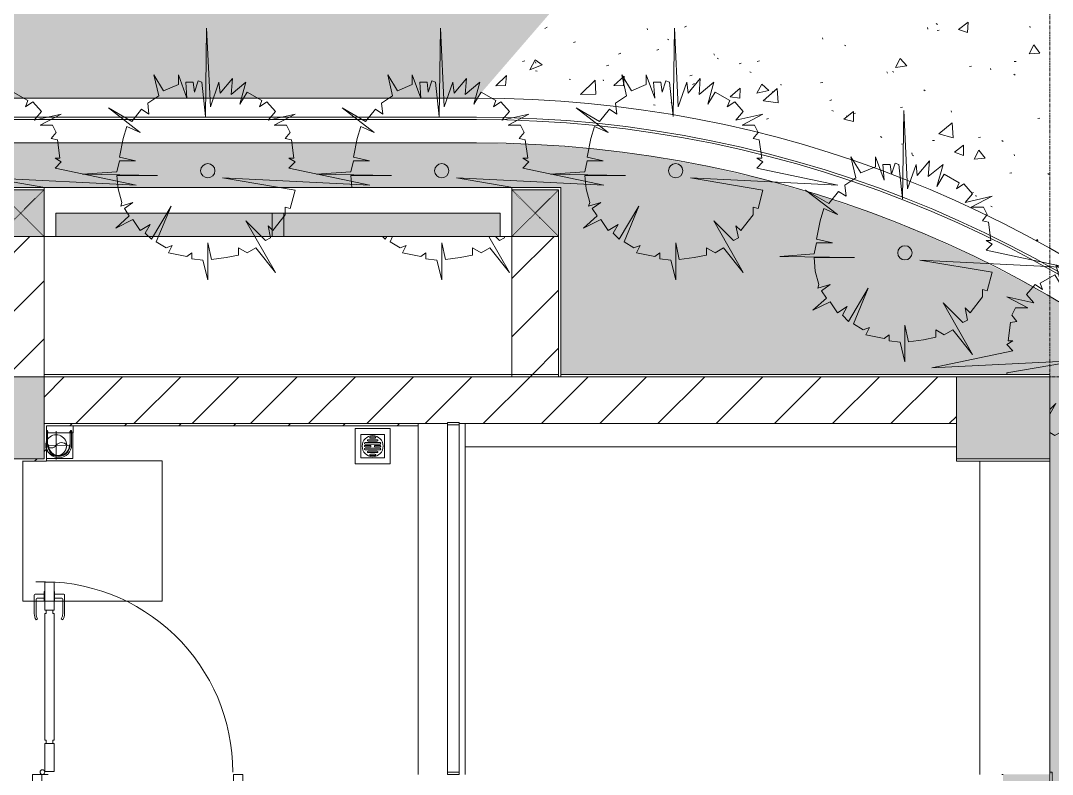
# Model space of a CAD drawing. Header units: millimetres. Extents: x 5357 to 259384, y -16348 to 109893.
# Drawn here: x 122853 to 127263, y 76537 to 79760 of the extents above; entities that cross this region are included whole.
import ezdxf

# ---------------------------------------------------------------- set-up
doc = ezdxf.new("R2010")
doc.units = ezdxf.units.MM
for name, pattern in [('Dash', [6, 3, -3]), ('Grid Line', [22.225, 12.7, -3.175, 3.175, -3.175]), ('IMPORT-CENTER _3_', [10.16, 6.35, -1.27, 1.27, -1.27])]:
    doc.linetypes.add(name, pattern=pattern)
for name, color, linetype, lineweight in [('0-1', 7, 'Continuous', 5), ('A-DETL-GENF-1', 53, 'Continuous', 9), ('A-DOOR-1', 254, 'Continuous', 9), ('A-DOOR-2', 53, 'Continuous', 9), ('A-FLOR', 192, 'Continuous', 9), ('A-FLOR-1', 53, 'Continuous', 9), ('A-FLOR-HRAL-1', 254, 'Continuous', 9), ('A-FLOR-HRAL-2', 53, 'Continuous', 9), ('A-FLOR-PATT', 8, 'Continuous', 9), ('A-GLAZ-CWMG', 51, 'Continuous', 9), ('A-WALL', 113, 'Continuous', 9), ('A-WALL-2', 53, 'Continuous', 9), ('A-WALL-3', 113, 'Continuous', 18), ('A-WALL-PATT', 111, 'Continuous', 9), ('A-WALL-PATT-2', 53, 'Continuous', 9), ('G-IMPT', 8, 'Continuous', 9), ('G-IMPT-1', 254, 'Continuous', 9), ('G-IMPT-2', 8, 'IMPORT-CENTER _3_', 9), ('I-FURN-1', 254, 'Continuous', 9), ('I-WALL', 2, 'Continuous', 9), ('I-WALL-1', 9, 'Continuous', 18), ('I-WALL-3', 2, 'Continuous', 18), ('L-PLNT-1', 7, 'Continuous', 9), ('M-EQPM', 50, 'Continuous', 9), ('S-BEAM-1', 53, 'Continuous', 9), ('S-COLS', 52, 'Continuous', 9), ('S-COLS-1', 253, 'Continuous', 5), ('S-COLS-2', 9, 'Continuous', 18), ('S-COLS-3', 53, 'Continuous', 9), ('S-COLS-5', 52, 'Continuous', 18), ('S-COLS-HDLN', 52, 'Dash', 9), ('S-GRID-1', 1, 'Grid Line', 9)]:
    doc.layers.add(name, color=color, linetype=linetype, lineweight=lineweight)
pattern_1 = [(45, (0, 0), (-116.67262, 116.67262), [])]
pattern_2 = [(45, (0, 0), (-124.4508, 124.4508), [])]

# ---------------------------------------------------------------- blocks, each defined once
blk = doc.blocks.new('NCV_TKTC_KET CAU_rvt-1-TKCS_MB CẢNH QUAN CÂY XANH')
at = {"layer": 'S-COLS-1'}
for points in [[(122952.6, 77886.9), (122952.6, 78236.9), (122252.6, 78236.9), (122252.6, 77886.9), (122769.2, 77886.9)], [(126852.6, 77886.9), (127252.6, 77886.9), (127252.6, 78236.9), (126852.6, 78236.9)]]:
    blk.add_hatch(color=256, dxfattribs=at).paths.add_polyline_path(points)
at = {"layer": 'A-FLOR-1'}
for p, q in [((127252.6, 76536.9), (127252.6, 77876.9)), ((127052.6, 76536.9), (127047.6, 76536.9))]:
    blk.add_line(p, q, dxfattribs=at)
at = {"layer": 'S-BEAM-1'}
for p, q in [((124752.6, 77936.9), (126852.6, 77936.9)), ((126952.6, 77876.9), (126952.6, 76536.9)), ((127252.6, 76536.9), (127252.6, 77876.9))]:
    blk.add_line(p, q, dxfattribs=at)
at = {"layer": 'S-COLS-2'}
for p, q in [((122952.6, 78236.9), (122252.6, 78236.9)), ((122952.6, 77886.9), (122952.6, 78236.9)), ((127252.6, 78236.9), (126852.6, 78236.9)), ((126852.6, 78236.9), (126852.6, 77886.9)), ((127252.6, 77886.9), (127252.6, 78236.9)), ((122252.6, 77886.9), (122952.6, 77886.9)), ((126852.6, 77886.9), (127252.6, 77886.9))]:
    blk.add_line(p, q, dxfattribs=at)
blk = doc.blocks.new('MAY GIAT - MAY GIAT_dwg-V92-TKCS_MB CẢNH QUAN CÂY XANH')
at = {"layer": 'G-IMPT-1', "flags": 128}
for points in [[(5, 596.6), (5, 2.3), (605, 2.3)], [(605, 102.3), (605, 596.6), (5, 596.6)]]:
    blk.add_lwpolyline(points, dxfattribs=at)
blk = doc.blocks.new('MAY GIAT - MAY GIAT-V116-TKCS_MB CẢNH QUAN CÂY XANH')
at = {"layer": 'I-FURN-1'}
for p, q in [((5, -2.3), (605, -2.3)), ((5, -596.6), (5, -2.3)), ((605, -102.3), (605, -596.6)), ((605, -596.6), (5, -596.6))]:
    blk.add_line(p, q, dxfattribs=at)
at = {"extrusion": (0, 0, -1), "zscale": -1, "rotation": 180}
blk.add_blockref('MAY GIAT - MAY GIAT_dwg-V92-TKCS_MB CẢNH QUAN CÂY XANH', (0, 0), dxfattribs=at)
blk = doc.blocks.new('Railing - 50 x 10mm-457210-TKCS_MB CẢNH QUAN CÂY XANH')
at = {"layer": 'A-FLOR-HRAL-2'}
for p, q in [((25, 5), (-25, 5)), ((-25, 5), (-25, -5)), ((25, -5), (25, 5)), ((-25, -5), (25, -5))]:
    blk.add_line(p, q, dxfattribs=at)
blk = doc.blocks.new('Railing - Railing-875204-TKCS_MB CẢNH QUAN CÂY XANH')
at = {"layer": 'A-FLOR-HRAL-2'}
for p, q in [((101769.1, 68771.2), (101769.1, 67285.8)), ((101819.1, 67285.8), (101819.1, 68771.2))]:
    blk.add_line(p, q, dxfattribs=at)
at = {"extrusion": (0, 0, -1), "zscale": -1}
for p in [(-101794.1, 68776.2), (-101794.1, 67280.8)]:
    blk.add_blockref('Railing - 50 x 10mm-457210-TKCS_MB CẢNH QUAN CÂY XANH', p, dxfattribs=at)
blk = doc.blocks.new('DOOR_CW_01 CANH MO-PANEL KINH - DIG_01-900x2200-CỬA NHÔM KÍNH-400868-TKCS_MB CẢNH QUAN CÂY XANH')
at = {"layer": 'A-DETL-GENF-1'}
for p, q in [((-397, 872), (-357, 872)), ((-397, 752), (-397, 872)), ((-357, 872), (-357, 752)), ((-442, 737), (-442, 816.5)), ((-399, 820.5), (-438, 820.5)), ((-434, 799.5), (-434, 737)), ((-399, 803.5), (-430, 803.5)), ((-399, 831.8), (-397, 831.8)), ((-399, 792.2), (-399, 831.8)), ((-397, 792.2), (-397, 831.8)), ((-357, 792.2), (-357, 831.8)), ((-355, 831.8), (-357, 831.8)), ((-355, 792.2), (-355, 831.8)), ((-355, 820.5), (-316, 820.5)), ((-355, 803.5), (-324, 803.5)), ((-320, 799.5), (-320, 737)), ((-312, 737), (-312, 816.5)), ((-397, 792.2), (-399, 792.2)), ((-357, 752), (-397, 752)), ((-363, 752), (-391, 752)), ((-391, 752), (-391, 738)), ((-363, 738), (-363, 752)), ((-357, 792.2), (-355, 792.2)), ((-433.9, 711.2), (-427.3, 715.8)), ((-397, 738), (-391, 738)), ((-397, 738), (-397, 196)), ((-357, 738), (-363, 738)), ((-357, 196), (-357, 738)), ((-320.1, 711.2), (-326.7, 715.8)), ((-397, 196), (-391, 196)), ((-357, 182), (-397, 182)), ((-397, 182), (-397, 62)), ((-391, 196), (-391, 182)), ((-391, 182), (-363, 182)), ((-357, 196), (-363, 196)), ((-363, 182), (-363, 196)), ((-357, 62), (-357, 182)), ((-397, 62), (-357, 62))]:
    blk.add_line(p, q, dxfattribs=at)
blk.add_circle((-407, 60), 10, dxfattribs=at)
for centre, radius, start, end in [((-407, 60), 814, 360, 92), ((-438, 816.5), 4, 90, 180), ((-430, 799.5), 4, 90, 180), ((-324, 799.5), 4, 360, 90), ((-316, 816.5), 4, 0, 90), ((-397, 737), 45, 180, 215), ((-397, 737), 37, 180, 215), ((-357, 737), 37, 325, 0), ((-357, 737), 45, 325, 0)]:
    blk.add_arc(centre, radius, start, end, dxfattribs=at)
at = {"layer": 'A-DOOR-2'}
for p, q in [((-410, 50), (-450, 50)), ((-450, 50), (-450, -50)), ((-410, 0), (-410, 50)), ((-407, 50), (-382, 50)), ((450, 50), (410, 50)), ((410, 50), (410, 0)), ((450, -50), (450, 50)), ((-400, 0), (-410, 0)), ((-400, -50), (-400, 0)), ((410, 0), (400, 0)), ((400, 0), (400, -50)), ((-450, -50), (-400, -50)), ((400, -50), (450, -50))]:
    blk.add_line(p, q, dxfattribs=at)
blk = doc.blocks.new('NCV_TKTC_TANG 1_rvt-1-TKCS_MB CẢNH QUAN CÂY XANH')
at = {"layer": 'A-WALL-PATT-2'}
h = blk.add_hatch(dxfattribs=at)
h.set_pattern_fill('FP_10', color=256, style=0, pattern_type=2)
h.set_pattern_definition(pattern_1)
h.paths.add_polyline_path([(123979.6, 78026.9), (124552.6, 78026.9), (124552.6, 78036.9), (122952.6, 78036.9), (122952.6, 78026.9), (123374.4, 78026.9)])
h = blk.add_hatch(dxfattribs=at)
h.set_pattern_fill('FP_10', color=256, style=0, pattern_type=2)
h.set_pattern_definition(pattern_1)
h.paths.add_polyline_path([(122952.6, 77886.9), (122962.6, 77886.9), (122962.6, 78026.9), (122952.6, 78026.9)])
h = blk.add_hatch(dxfattribs=at)
h.set_pattern_fill('FP_10', color=256, style=0, pattern_type=2)
h.set_pattern_definition(pattern_1)
h.paths.add_polyline_path([(122962.6, 77876.9), (122962.6, 77886.9), (122862.6, 77886.9), (122862.6, 77876.9)])
at = {"layer": 'A-WALL-2'}
for p, q in [((124552.6, 76536.9), (124552.6, 78026.9)), ((124752.6, 78036.9), (124752.6, 76536.9))]:
    blk.add_line(p, q, dxfattribs=at)
at = {"layer": 'I-WALL-1'}
for p, q in [((124552.6, 78036.9), (122952.6, 78036.9)), ((122952.6, 78036.9), (122952.6, 78026.9)), ((122952.6, 78026.9), (122952.6, 77886.9)), ((122962.6, 78026.9), (124552.6, 78026.9)), ((122962.6, 77886.9), (122962.6, 78026.9)), ((124552.6, 78026.9), (124552.6, 78036.9)), ((122952.6, 77886.9), (122862.6, 77886.9)), ((122862.6, 77876.9), (122962.6, 77876.9)), ((122962.6, 77876.9), (122962.6, 77886.9))]:
    blk.add_line(p, q, dxfattribs=at)
at = {"layer": 'A-DOOR-1'}
blk.add_blockref('DOOR_CW_01 CANH MO-PANEL KINH - DIG_01-900x2200-CỬA NHÔM KÍNH-400868-TKCS_MB CẢNH QUAN CÂY XANH', (123352.6, 76486.9), dxfattribs=at)
at = {"layer": 'A-FLOR-HRAL-1'}
blk.add_blockref('Railing - Railing-875204-TKCS_MB CẢNH QUAN CÂY XANH', (22908.5, 9260.7), dxfattribs=at)
at = {"layer": 'I-FURN-1', "rotation": 90.00000000000098}
blk.add_blockref('MAY GIAT - MAY GIAT-V116-TKCS_MB CẢNH QUAN CÂY XANH', (122860.3, 77272), dxfattribs=at)
blk = doc.blocks.new('FP_177-TKCS_MB CẢNH QUAN CÂY XANH')
at = {"layer": 'A-FLOR-PATT'}
for p, q in [((126772.6, 79743.7), (126766.8, 79747.3)), ((126862.2, 79722.4), (126902.7, 79753.9)), ((126900.7, 79709.5), (126902.8, 79753.9)), ((125103.6, 79731.5), (125093.8, 79726.7)), ((125532.5, 79721.3), (125530.8, 79726.7)), ((125699.6, 79736.2), (125690.1, 79732.5)), ((126730.6, 79724), (126729, 79729.9)), ((126779.3, 79719.2), (126770.5, 79718.3)), ((126900.7, 79709.5), (126862.2, 79722.4)), ((127168.1, 79730.9), (127166.6, 79737)), ((125225.1, 79670), (125215.6, 79666.6)), ((125624.1, 79677.9), (125618, 79680.1)), ((126281.9, 79680.6), (126280.2, 79686.3)), ((126379.7, 79652), (126373.8, 79655.1)), ((127163.5, 79618.6), (127183.3, 79656.7)), ((127210.1, 79621.5), (127183.4, 79656.7)), ((125417.8, 79620.4), (125408.2, 79616.3)), ((125580.8, 79636.2), (125571.5, 79633.5)), ((125818.1, 79612.2), (125816.4, 79617.6)), ((127210.1, 79621.5), (127163.5, 79618.6)), ((125007.7, 79588.7), (124998.1, 79584.9)), ((125028.6, 79549.8), (125052.2, 79592.7)), ((125081.3, 79570.7), (125028.7, 79549.8)), ((125081.3, 79570.7), (125052.3, 79592.7)), ((125054.8, 79578.3), (125053.2, 79583.4)), ((125366.5, 79570), (125357, 79566.9)), ((125836.1, 79596.5), (125830, 79599)), ((125933.4, 79577.9), (125924.2, 79575.8)), ((126010.8, 79588.2), (126001.5, 79585.1)), ((126592.6, 79559.5), (126613, 79597.9)), ((126641.1, 79566.2), (126592.7, 79559.5)), ((126641.1, 79566.2), (126613, 79597.9)), ((126918, 79565), (126909.2, 79563.2)), ((127108.3, 79585.9), (127099.8, 79585.4)), ((124883.5, 79481), (124929.3, 79524.8)), ((124925.7, 79483.1), (124929.4, 79524.9)), ((125060.4, 79544.4), (125054.2, 79545.9)), ((125388, 79482.8), (125432.3, 79522.3)), ((125429.9, 79480.7), (125432.3, 79522.3)), ((125722.7, 79526.1), (125713.4, 79523.7)), ((125976.1, 79537.9), (125970, 79540.6)), ((126557.7, 79535.3), (126556, 79541.1)), ((126584.9, 79539.5), (126579, 79542.8)), ((126999.7, 79549.7), (126998.1, 79555.7)), ((127103.6, 79526.6), (127098, 79530.5)), ((124925.7, 79483.1), (124883.5, 79481)), ((125203.2, 79507.9), (125197, 79509.6)), ((125245.4, 79443.4), (125308.8, 79505)), ((125311.5, 79445.7), (125308.8, 79505.1)), ((125343.9, 79502.3), (125342.2, 79507.4)), ((125429.9, 79480.6), (125388.1, 79482.8)), ((125733.9, 79490.8), (125724.5, 79487.3)), ((126000, 79449.3), (126021, 79488.4)), ((126050.3, 79460.6), (126021, 79488.5)), ((126104.3, 79483.4), (126102.5, 79488.9)), ((126281.3, 79495.6), (126272.2, 79494)), ((125311.5, 79445.7), (125245.5, 79443.4)), ((125885.6, 79434.8), (125928.2, 79470.5)), ((125926.7, 79428.6), (125885.7, 79434.8)), ((125926.7, 79428.6), (125928.3, 79470.5)), ((126050.3, 79460.6), (126000.1, 79449.3)), ((126027.4, 79416.5), (126087.2, 79470.2)), ((126074.8, 79457.5), (126065.6, 79455.7)), ((126091.4, 79409), (126087.3, 79470.2)), ((126719.4, 79460.3), (126713.5, 79463.8)), ((125564.4, 79398.1), (125558.2, 79400.3)), ((125635.3, 79405), (125633.5, 79410.2)), ((126091.4, 79409), (126027.5, 79416.5)), ((126320.8, 79421.1), (126311.6, 79418.5)), ((126622.8, 79389.8), (126614, 79388.8)), ((126326.7, 79372.4), (126320.7, 79375.5)), ((126372.2, 79339), (126413.3, 79371.4)), ((126385.1, 79347), (126383.3, 79352.6)), ((126421, 79364.6), (126412.1, 79363.4)), ((126412.2, 79329), (126413.3, 79371.4)), ((126831.5, 79368.8), (126829.8, 79374.7)), ((126049.5, 79341.2), (126040.3, 79338.3)), ((126412.2, 79328.9), (126372.2, 79339)), ((126778, 79276), (126834.6, 79323.5)), ((126838.8, 79259.5), (126834.6, 79323.5)), ((127209.4, 79343.3), (127200.8, 79342)), ((126534.4, 79260.7), (126528.5, 79264.1)), ((126838.8, 79259.5), (126778.1, 79276)), ((126956.4, 79261.1), (126947.8, 79260.6)), ((126626.9, 79233.5), (126618, 79231.5)), ((126759.8, 79248), (126751.1, 79247.3)), ((126844, 79197.6), (126883.6, 79227.3)), ((126882.6, 79183.8), (126883.7, 79227.3)), ((127053.4, 79243.5), (127047.7, 79247.4)), ((126663.5, 79188.2), (126661.7, 79194)), ((126670.2, 79181.6), (126664.3, 79185.2)), ((126882.6, 79183.8), (126844, 79197.6)), ((126929.1, 79168.2), (126948.4, 79205.4)), ((126976.1, 79171.3), (126929.2, 79168.2)), ((126976.1, 79171.3), (126948.4, 79205.4)), ((127101, 79181.7), (127099.3, 79187.8)), ((127089.5, 79108.5), (127081.1, 79108.3)), ((127248.9, 79101.4), (127243.4, 79105.6)), ((126926.5, 79024.4), (126917.8, 79022.9)), ((126937.1, 79007.6), (126935.4, 79013.6)), ((127005.9, 78963.2), (127000.2, 78967.2)), ((127201.4, 78819), (127195.8, 78823.3)), ((127200.2, 78818.9), (127198.5, 78825.1))]:
    blk.add_line(p, q, dxfattribs=at)
blk = doc.blocks.new('TKTC_XREF_251221_MB TANG 1 - TKTC_XREF_260130_MB TANG 1_dwg_CUM U_DN100-V270-TKCS_MB CẢNH QUAN CÂY XANH')
at = {"layer": 'G-IMPT'}
blk.add_hatch(color=256, dxfattribs=at).paths.add_polyline_path([(61, 0), (58.9, -15.8), (52.8, -30.5), (43.1, -43.1), (30.5, -52.8), (15.8, -58.9), (0, -61), (0, -57), (14.8, -55.1), (28.5, -49.4), (40.3, -40.3), (49.4, -28.5), (55.1, -14.8), (57, 0), (55.1, 14.8), (49.4, 28.5), (40.3, 40.3), (28.5, 49.4), (14.8, 55.1), (0, 57), (0, 61), (15.8, 58.9), (30.5, 52.8), (43.1, 43.1), (52.8, 30.5), (58.9, 15.8)])
for p, q in [((-79.1, 66.6), (-79.1, 63.4)), ((-76.6, 66.6), (-76.6, 63.4)), ((-74.6, 66.6), (-74.6, 63.4)), ((-72.7, 67.8), (-72.7, 60.7)), ((-66.9, 62.1), (-71.7, 62.1)), ((-79.1, -63.4), (-79.1, -66.6)), ((-76.6, -63.4), (-76.6, -66.6)), ((-74.6, -63.4), (-74.6, -66.6)), ((-72.7, -60.7), (-72.7, -69.3)), ((-66.9, -62.1), (-71.7, -62.1)), ((-66.9, -67.9), (-71.7, -67.9)), ((-65, -69), (0, -69))]:
    blk.add_line(p, q, dxfattribs=at)
at = {"layer": 'G-IMPT', "flags": 128}
for points in [[(-72.7, 67.6), (-78.1, 67.6), (-78.1, 62.4), (-72.7, 62.4)], [(-71.7, 59.2), (-66.9, 59.2), (-66.9, 67.8)], [(-65, 67.8), (-65, 57.3), (-66.9, 57.3), (-66.9, 59.2)], [(-65, 61), (0, 61), (0, 57)], [(-72.7, -62.4), (-78.1, -62.4), (-78.1, -67.6), (-72.7, -67.6)], [(-71.7, -70.8), (-66.9, -70.8), (-66.9, -59.2), (-71.7, -59.2)], [(-66.9, -59.2), (-66.9, -57.3), (-65, -57.3), (-65, -72.7), (-66.9, -72.7), (-66.9, -70.8)], [(-65, -61), (0, -61), (0, -57)]]:
    blk.add_lwpolyline(points, dxfattribs=at)
at = {"layer": 'G-IMPT'}
for centre, radius, start, end in [((-78.1, 66.6), 0.96, 90, 180), ((-78.1, 63.4), 0.96, 180, 270), ((-67.9, 65), 4.8, 144.5345, 216.8699), ((-71.1, 60.7), 1.56, 112.6199, 247.3801), ((0, 0), 69, 270, 87.2619), ((0, 0), 61, 270, 90), ((0, 0), 57, 270, 90), ((-78.1, -63.4), 0.96, 90, 180), ((-78.1, -66.6), 0.96, 180, 270), ((-71.1, -60.7), 1.56, 112.6199, 247.3801), ((-67.9, -65), 4.8, 143.1301, 216.8699), ((-71.1, -69.3), 1.56, 112.6199, 247.3801)]:
    blk.add_arc(centre, radius, start, end, dxfattribs=at)
blk = doc.blocks.new('TKTC_XREF_251221_MB TANG 1 - TKTC_XREF_260130_MB TANG 1_dwg_$cc-V271-TKCS_MB CẢNH QUAN CÂY XANH')
at = {"layer": 'G-IMPT'}
for centre, radius, start, end in [((0, 0), 0.5, 76.0427, 360), ((0, 0), 0.5, 98.0371, 270), ((0.188, 0.25), 0.313, 134.0438, 233.1301), ((-0.188, -0.25), 0.313, 306.8699, 53.1301), ((0, 0), 0.5, 360, 70.4173)]:
    blk.add_arc(centre, radius, start, end, dxfattribs=at)
at = {"layer": 'G-IMPT-2'}
for p, q in [((-0.673, 0), (0.673, 0)), ((0, -0.673), (0, 0.466))]:
    blk.add_line(p, q, dxfattribs=at)
blk = doc.blocks.new('TKTC_XREF_251221_MB TANG 1 - TKTC_XREF_260130_MB TANG 1_dwg_THU NUOC - THU NUOC-444531-TKCS_MB TẦNG 1-4202124-TKCS_MB CẢNH QUAN CÂY XANH')
at = {"layer": 'M-EQPM'}
for p, q in [((-23.3, 10.8), (40.9, 10.8)), ((40.9, 4.8), (-23.3, 4.8)), ((-11, 23.3), (28.5, 23.3)), ((28.5, 17.3), (-11, 17.3)), ((-1.1, 35.6), (18.5, 35.6)), ((18.5, 29.6), (-1.1, 29.6)), ((-23.3, -13.6), (40.9, -13.6)), ((40.9, -19.6), (-23.3, -19.6)), ((-11, -26.1), (28.5, -26.1)), ((28.5, -32.1), (-11, -32.1)), ((-1.1, -38.5), (18.5, -38.5)), ((18.5, -44.5), (-1.1, -44.5))]:
    blk.add_line(p, q, dxfattribs=at)
at = {"layer": 'M-EQPM', "flags": 128}
for points in [[(83.7, -79.4), (83.7, 70.6), (-66.3, 70.6), (-66.3, -79.4)], [(58.7, -54.4), (58.7, 45.6), (-41.3, 45.6), (-41.3, -54.4)]]:
    blk.add_lwpolyline(points, close=True, dxfattribs=at)
for points in [[(-23.3, -1.2), (0.7, -1.2), (0.7, -7.2), (-23.3, -7.2)], [(40.9, -7.2), (16.7, -7.2), (16.7, -1.2), (40.9, -1.2)]]:
    blk.add_lwpolyline(points, dxfattribs=at)
at = {"layer": 'M-EQPM'}
for centre, radius, start, end in [((8.7, -4.4), 45, 360, 180), ((8.7, -4.4), 45, 360, 180), ((-23.3, 7.8), 3, 90, 270), ((-11, 20.3), 3, 90, 270), ((-1.1, 32.6), 3, 90, 270), ((18.5, 32.6), 3, 270, 90), ((28.5, 20.3), 3, 270, 90), ((40.9, 7.8), 3, 270, 90), ((8.7, -4.4), 45, 180, 360), ((8.7, -4.4), 45, 180, 360), ((-23.3, -4.2), 3, 90, 270), ((-23.3, -16.6), 3, 90, 270), ((-11, -29.1), 3, 90, 270), ((-1.1, -41.5), 3, 90, 270), ((18.5, -41.5), 3, 270, 90), ((28.5, -29.1), 3, 270, 90), ((40.9, -4.2), 3, 270, 90), ((40.9, -16.6), 3, 270, 90)]:
    blk.add_arc(centre, radius, start, end, dxfattribs=at)
blk = doc.blocks.new('TKTC_XREF_251221_MB TANG 1 - TKTC_XREF_260130_MB TANG 1_dwg-4202109-TKCS_MB CẢNH QUAN CÂY XANH')
at = {"layer": 'G-IMPT'}
blk.add_line((-75899.1, -324809.7), (-75899.1, -323469.7), dxfattribs=at)
at = {"layer": 'G-IMPT', "flags": 128}
for points in [[(-80189.1, -323349.7), (-80075.1, -323349.7), (-80075.1, -323319.7)], [(-80189.1, -323459.6), (-80075.4, -323459.6), (-80075.4, -323349.7), (-80189.1, -323349.7)]]:
    blk.add_lwpolyline(points, dxfattribs=at)
at = {"xscale": 90.00000000005122, "yscale": 90.00000000005122, "zscale": 90.00000000005122, "rotation": 90.37402677993775}
blk.add_blockref('TKTC_XREF_251221_MB TANG 1 - TKTC_XREF_260130_MB TANG 1_dwg_$cc-V271-TKCS_MB CẢNH QUAN CÂY XANH', (-80147.1, -323402.6), dxfattribs=at)
at = {"extrusion": (0, 0, -1), "xscale": 0.7894736842105242, "yscale": 0.7894736842105242, "zscale": -0.7894736842105242, "rotation": 269.9999999984439}
blk.add_blockref('TKTC_XREF_251221_MB TANG 1 - TKTC_XREF_260130_MB TANG 1_dwg_CUM U_DN100-V270-TKCS_MB CẢNH QUAN CÂY XANH', (80135.6, -323401), dxfattribs=at)
at = {"extrusion": (0, 0, -1), "zscale": -1}
blk.add_blockref('TKTC_XREF_251221_MB TANG 1 - TKTC_XREF_260130_MB TANG 1_dwg_THU NUOC - THU NUOC-444531-TKCS_MB TẦNG 1-4202124-TKCS_MB CẢNH QUAN CÂY XANH', (78785.5, -323401.9), dxfattribs=at)
blk = doc.blocks.new('TKTC_XREF_251221_MB TANG 1 - TKTC_XREF_251221_MB TANG 1-2038492-TKCS_MB CẢNH QUAN CÂY XANH')
blk.add_blockref('TKTC_XREF_251221_MB TANG 1 - TKTC_XREF_260130_MB TANG 1_dwg-4202109-TKCS_MB CẢNH QUAN CÂY XANH', (169499.1, 384109.7))
blk = doc.blocks.new('CAY MAI VAN PHUC - CAY DUC SOC_dwg-2256080-TKCS_MB CẢNH QUAN CÂY XANH')
at = {"layer": 'G-IMPT', "flags": 128}
blk.add_lwpolyline([(32.8, 479.5), (12.9, 293.4), (6.2, 771.8), (-13.8, 346.6), (-60.3, 479.5), (-67, 419.7), (-133.5, 499.4), (-126.8, 413), (-206.6, 479.5), (-173.4, 359.9), (-213.3, 426.3), (-293.1, 379.8), (-279.8, 346.6), (-319.7, 373.2), (-366.2, 320), (-326.3, 273.5), (-472.6, 306.7), (-359.6, 246.9), (-426.1, 246.9), (-446, 207.1), (-419.4, 173.8), (-452.7, 167.2), (-466, 67.5), (-439.4, 67.5), (-472.6, 47.6), (-439.4, 14.4), (-878.3, -78.6), (-80.3, -38.8), (-472.6, -105.2), (-446, -204.9), (-419.4, -198.2), (-419.4, -238.1), (-352.9, -324.5), (-326.3, -297.9), (-339.6, -364.4), (-313, -377.6), (-206.6, -271.3), (-366.2, -550.4), (-259.8, -417.5), (-213.3, -444.1), (-166.7, -417.5), (-166.7, -457.4), (-100.2, -470.7), (-19.9, -481.4), (-0.5, -390.9), (-0.5, -590.3), (26.2, -484), (86, -477.3), (86, -444.1), (112.6, -464), (212.4, -444.1), (192.4, -404.2), (225.7, -417.5), (278.9, -384.3), (199.1, -191.6), (305.5, -371), (338.7, -337.8), (312.1, -291.3), (365.3, -324.5), (405.2, -264.7), (498.3, -311.2), (425.2, -244.8), (451.8, -204.9), (405.2, -171.7), (471.7, -191.6), (465.1, -171.7), (485, -98.6), (491.7, -25.5), (272.2, -25.5), (677.9, -18.8), (491.7, -5.6), (478.4, 54.2), (391.9, 54.2), (478.4, 74.2), (458.4, 173.8), (438.5, 240.3), (365.3, 207.1), (538.2, 340), (411.9, 266.9), (358.7, 333.3), (318.8, 306.7), (325.4, 366.5), (265.6, 406.4), (292.2, 519.4), (239, 433), (159.2, 466.2), (159.2, 519.4), (112.6, 393.1), (119.3, 479.5), (79.4, 479.5), (72.7, 426.3), (52.8, 486.1)], close=True, dxfattribs=at)
at = {"layer": 'G-IMPT'}
blk.add_circle((0, 0), 38.6, dxfattribs=at)
blk = doc.blocks.new('CAY MAI VAN PHUC - CAY BONG TRANG-2256527-TKCS_MB CẢNH QUAN CÂY XANH')
at = {"extrusion": (0, 0, -1), "xscale": 0.7894736842105263, "yscale": 0.7894736842105263, "zscale": -0.7894736842105263, "rotation": 180}
blk.add_blockref('CAY MAI VAN PHUC - CAY DUC SOC_dwg-2256080-TKCS_MB CẢNH QUAN CÂY XANH', (0, 0), dxfattribs=at)
blk = doc.blocks.new('CAY MAI VAN PHUC - CAY DUC SOC_dwg-V340-TKCS_MB CẢNH QUAN CÂY XANH')
at = {"layer": 'G-IMPT', "flags": 128}
for points in [[(32.8, 479.5), (12.9, 293.4), (6.2, 771.8), (-13.8, 346.6), (-60.3, 479.5), (-67, 419.7), (-133.5, 499.4), (-126.8, 413), (-206.6, 479.5), (-173.4, 359.9), (-213.3, 426.3), (-293.1, 379.8), (-279.8, 346.6), (-319.7, 373.2), (-366.2, 320), (-326.3, 273.5), (-472.6, 306.7), (-359.6, 246.9), (-426.1, 246.9), (-446, 207.1), (-419.4, 173.8), (-452.7, 167.2), (-466, 67.5), (-439.4, 67.5), (-472.6, 47.6), (-439.4, 14.4), (-878.3, -78.6), (-80.3, -38.8), (-384.5, -90.3)], [(485.8, -90.3), (491.7, -25.5), (272.2, -25.5), (677.9, -18.8), (491.7, -5.6), (478.4, 54.2), (391.9, 54.2), (478.4, 74.2), (458.4, 173.8), (438.5, 240.3), (365.3, 207.1), (538.2, 340), (411.9, 266.9), (358.7, 333.3), (318.8, 306.7), (325.4, 366.5), (265.6, 406.4), (292.2, 519.4), (239, 433), (159.2, 466.2), (159.2, 519.4), (112.6, 393.1), (119.3, 479.5), (79.4, 479.5), (72.7, 426.3), (52.8, 486.1), (32.8, 479.5)], [(-255.2, -356.3), (-366.2, -550.4), (-259.8, -417.5), (-213.3, -444.1), (-166.7, -417.5), (-166.7, -457.4), (-100.2, -470.7), (-19.9, -481.4), (-0.5, -390.9), (-0.5, -590.3), (26.2, -484), (86, -477.3), (86, -444.1), (112.6, -464), (212.4, -444.1), (192.4, -404.2), (225.7, -417.5), (278.9, -384.3), (267.3, -356.3)], [(-338, -356.3), (-339.6, -364.4), (-313, -377.6), (-291.7, -356.3)], [(296.8, -356.3), (305.5, -371), (320.2, -356.3)]]:
    blk.add_lwpolyline(points, dxfattribs=at)
at = {"layer": 'G-IMPT'}
blk.add_circle((0, 0), 38.6, dxfattribs=at)
blk = doc.blocks.new('CAY MAI VAN PHUC - CAY BONG TRANG-V341-TKCS_MB CẢNH QUAN CÂY XANH')
at = {"extrusion": (0, 0, -1), "xscale": 0.7894736842105263, "yscale": 0.7894736842105263, "zscale": -0.7894736842105263, "rotation": 180}
blk.add_blockref('CAY MAI VAN PHUC - CAY DUC SOC_dwg-V340-TKCS_MB CẢNH QUAN CÂY XANH', (0, 0), dxfattribs=at)
blk = doc.blocks.new('CAY MAI VAN PHUC - CAY DUC SOC_dwg-V342-TKCS_MB CẢNH QUAN CÂY XANH')
at = {"layer": 'G-IMPT', "flags": 128}
for points in [[(32.8, 479.5), (12.9, 293.4), (6.2, 771.8), (-13.8, 346.6), (-60.3, 479.5), (-67, 419.7), (-133.5, 499.4), (-126.8, 413), (-206.6, 479.5), (-173.4, 359.9), (-213.3, 426.3), (-293.1, 379.8), (-279.8, 346.6), (-319.7, 373.2), (-366.2, 320), (-326.3, 273.5), (-472.6, 306.7), (-359.6, 246.9), (-426.1, 246.9), (-446, 207.1), (-419.4, 173.8), (-452.7, 167.2), (-466, 67.5), (-439.4, 67.5), (-472.6, 47.6), (-439.4, 14.4), (-878.3, -78.6), (-80.3, -38.8), (-384.5, -90.3)], [(-126.6, -465.4), (-100.2, -470.7), (-19.9, -481.4), (-0.5, -390.9), (-0.5, -590.3), (26.2, -484), (86, -477.3), (86, -444.1), (112.6, -464), (212.4, -444.1), (192.4, -404.2), (225.7, -417.5), (278.9, -384.3), (199.1, -191.6), (305.5, -371), (338.7, -337.8), (312.1, -291.3), (365.3, -324.5), (405.2, -264.7), (498.3, -311.2), (425.2, -244.8), (451.8, -204.9), (405.2, -171.7), (471.7, -191.6), (465.1, -171.7), (485, -98.6), (491.7, -25.5), (272.2, -25.5), (677.9, -18.8), (491.7, -5.6), (478.4, 54.2), (391.9, 54.2), (478.4, 74.2), (458.4, 173.8), (438.5, 240.3), (365.3, 207.1), (538.2, 340), (411.9, 266.9), (358.7, 333.3), (318.8, 306.7), (325.4, 366.5), (265.6, 406.4), (292.2, 519.4), (239, 433), (159.2, 466.2), (159.2, 519.4), (112.6, 393.1), (119.3, 479.5), (79.4, 479.5), (72.7, 426.3), (52.8, 486.1), (32.8, 479.5)]]:
    blk.add_lwpolyline(points, dxfattribs=at)
at = {"layer": 'G-IMPT'}
blk.add_circle((0, 0), 38.6, dxfattribs=at)
blk = doc.blocks.new('CAY MAI VAN PHUC - CAY BONG TRANG-V343-TKCS_MB CẢNH QUAN CÂY XANH')
at = {"extrusion": (0, 0, -1), "xscale": 0.7894736842105263, "yscale": 0.7894736842105263, "zscale": -0.7894736842105263, "rotation": 180}
blk.add_blockref('CAY MAI VAN PHUC - CAY DUC SOC_dwg-V342-TKCS_MB CẢNH QUAN CÂY XANH', (0, 0), dxfattribs=at)
blk = doc.blocks.new('CAY MAI VAN PHUC - CAY DUC SOC_dwg-V344-TKCS_MB CẢNH QUAN CÂY XANH')
at = {"layer": 'G-IMPT', "flags": 128}
for points in [[(32.8, 479.5), (12.9, 293.4), (6.2, 771.8), (-13.8, 346.6), (-60.3, 479.5), (-67, 419.7), (-133.5, 499.4), (-126.8, 413), (-206.6, 479.5), (-173.4, 359.9), (-213.3, 426.3), (-293.1, 379.8), (-279.8, 346.6), (-319.7, 373.2), (-366.2, 320), (-326.3, 273.5), (-472.6, 306.7), (-359.6, 246.9), (-426.1, 246.9), (-446, 207.1), (-419.4, 173.8), (-452.7, 167.2), (-466, 67.5), (-439.4, 67.5), (-472.6, 47.6), (-439.4, 14.4), (-878.3, -78.6), (-80.3, -38.8), (-472.6, -105.2), (-470.3, -114)], [(-239.5, -429.1), (-213.3, -444.1), (-166.7, -417.5), (-166.7, -457.4), (-100.2, -470.7), (-19.9, -481.4), (-0.5, -390.9), (-0.5, -590.3), (26.2, -484), (86, -477.3), (86, -444.1), (112.6, -464), (212.4, -444.1), (192.4, -404.2), (225.7, -417.5), (278.9, -384.3), (199.1, -191.6), (305.5, -371), (338.7, -337.8), (312.1, -291.3), (365.3, -324.5), (405.2, -264.7), (498.3, -311.2), (425.2, -244.8), (451.8, -204.9), (405.2, -171.7), (471.7, -191.6), (465.1, -171.7), (485, -98.6), (491.7, -25.5), (272.2, -25.5), (677.9, -18.8), (491.7, -5.6), (478.4, 54.2), (391.9, 54.2), (478.4, 74.2), (458.4, 173.8), (438.5, 240.3), (365.3, 207.1), (538.2, 340), (411.9, 266.9), (358.7, 333.3), (318.8, 306.7), (325.4, 366.5), (265.6, 406.4), (292.2, 519.4), (239, 433), (159.2, 466.2), (159.2, 519.4), (112.6, 393.1), (119.3, 479.5), (79.4, 479.5), (72.7, 426.3), (52.8, 486.1), (32.8, 479.5)], [(-239.5, -304.2), (-206.6, -271.3), (-239.5, -328.8)]]:
    blk.add_lwpolyline(points, dxfattribs=at)
at = {"layer": 'G-IMPT'}
blk.add_circle((0, 0), 38.6, dxfattribs=at)
blk = doc.blocks.new('CAY MAI VAN PHUC - CAY BONG TRANG-V345-TKCS_MB CẢNH QUAN CÂY XANH')
at = {"xscale": 0.7894736842105263, "yscale": 0.7894736842105263, "zscale": 0.7894736842105263}
blk.add_blockref('CAY MAI VAN PHUC - CAY DUC SOC_dwg-V344-TKCS_MB CẢNH QUAN CÂY XANH', (0, 0), dxfattribs=at)
blk = doc.blocks.new('Rectangular Mullion - 50 x 100mm-3197012-TKCS_MB CẢNH QUAN CÂY XANH')
at = {"layer": 'A-GLAZ-CWMG'}
blk.add_hatch(color=256, dxfattribs=at).paths.add_polyline_path([(123977.5, 78836.9), (124902.5, 78836.9), (124902.5, 78936.9), (123977.5, 78936.9)])
for p, q in [((123977.5, 78836.9), (123977.5, 78936.9)), ((123977.5, 78936.9), (124902.5, 78936.9)), ((124902.5, 78936.9), (124902.5, 78836.9)), ((124902.5, 78836.9), (123977.5, 78836.9))]:
    blk.add_line(p, q, dxfattribs=at)
blk = doc.blocks.new('Rectangular Mullion - 50 x 100mm-3197023-TKCS_MB CẢNH QUAN CÂY XANH')
at = {"layer": 'A-GLAZ-CWMG'}
blk.add_hatch(color=256, dxfattribs=at).paths.add_polyline_path([(-25, 0), (25, 0), (25, -100), (-25, -100)])
for p, q in [((-25, -100), (-25, 0)), ((-25, 0), (25, 0)), ((25, 0), (25, -100)), ((25, -100), (-25, -100))]:
    blk.add_line(p, q, dxfattribs=at)
blk = doc.blocks.new('G1_SOF - BO TRU - 200x200-3197024-TKCS_MB CẢNH QUAN CÂY XANH')
at = {"layer": 'S-COLS-3'}
blk.add_hatch(color=256, dxfattribs=at).paths.add_polyline_path([(-100, 100), (-100, -100), (100, -100), (100, 100)])
at = {"layer": 'S-COLS-5'}
for p, q in [((-100, 100), (100, 100)), ((-100, -100), (-100, 100)), ((100, 100), (100, -100)), ((100, -100), (-100, -100))]:
    blk.add_line(p, q, dxfattribs=at)
at = {"layer": 'S-COLS-HDLN'}
for p, q in [((100, -100), (-100, 100)), ((-100, -100), (100, 100))]:
    blk.add_line(p, q, dxfattribs=at)

msp = doc.modelspace()

# ---------------------------------------------------------------- hatches: boundary and pattern name
at = {"layer": 'A-FLOR-PATT'}
h = msp.add_hatch(dxfattribs=at)
h.set_pattern_fill('FP_25', color=256, style=0, pattern_type=2)
h.set_pattern_definition([(49.953, (0, 310.95), (480.9659, -42.0109), [50.243, -552.673]), (355.008, (0, 310.95), (-93.0384, 503.553), [40.233, -442.564]), (100.468, (40.1, 307.45), (387.9288, 461.541), [42.673, -469.403]), (46.137, (0, 444.84), (715.6498, -110.8015), [75.373, -829.101]), (96.647, (59.64, 435.6), (626.742, 652.125), [64.007, -704.082]), (351.199, (0, 444.84), (626.7425, 652.1248), [60.348, -663.829]), (20.968, (67.06, 411.37), (400.2616, -269.5331), [50.281, -553.094]), (326.044, (67.06, 411.37), (163.1585, 485.449), [40.213, -442.34]), (71.423, (100.4, 388.9), (563.4187, 215.92), [42.678, -469.456]), (37.454, (0, 310.95), (8.15357, 222.8547), [7.372, -429.565, 7.372, -441.627, -443.973]), (37.454, (0, 310.95), (8.15357, 222.8547), [-885.935, 7.372, -436.601]), (7.488, (0, 310.95), (176.40226, 264.03816), [7.376, -248.771, 7.376, -419.759, -169.312]), (7.488, (0, 310.95), (176.40226, 264.03816), [-683.281, 7.376, -161.936]), (327.543, (-149.53, 310.95), (357.9598, -15.0997), [7.373, -160.187, 7.373, -515.414, -693.697]), (327.543, (-149.53, 310.95), (357.9598, -15.0997), [-690.346, 7.373, -686.325]), (317.547, (-216.6, 310.95), (391.0618, 67.01274), [7.371, -210.396, 7.371, -339.716, -492.488]), (317.547, (-216.6, 310.95), (391.0618, 67.01274), [-564.854, 7.371, -485.118])])
h.paths.add_polyline_path([(111875.3, 79428.2), (124801.6, 79428.2), (128158.5, 83316.9), (97765.9, 83316.9), (100352.6, 79428.2), (107033.5, 79428.2)])
h = msp.add_hatch(dxfattribs=at)
h.set_pattern_fill('FP_23', color=256, style=0, pattern_type=2)
h.set_pattern_definition([(0, (167.64, 11.2), (558.8, 558.8), [83.82, -16.764, 22.352, -16.764, -419.1]), (0, (167.64, 11.2), (558.8, 558.8), [-139.7, 83.82, -335.28]), (0, (139.7, 27.94), (558.8, 558.8), [55.88, -41.91, 83.82, -41.91, -335.28]), (0, (139.7, 27.94), (558.8, 558.8), [-223.52, 55.88, -279.4]), (0, (335.3, 251.46), (558.8, 558.8), [69.85, -27.94, 69.85, -391.16]), (0, (55.9, 363.2), (558.8, 558.8), [27.94, -55.88, 27.94, -447.04]), (90, (111.76, 363.2), (-558.8, 558.8), [50.292, -508.508]), (90, (279.4, 27.94), (-558.8, 558.8), [55.88, -502.92]), (90, (419.1, 251.46), (-558.8, 558.8), [55.88, -502.92]), (45, (352.04, 22.35), (0, 558.7996), [55.88, -734.383]), (135, (206.76, 22.35), (-558.7996, 0), [55.88, -734.383]), (63.435, (335.28, 25.15), (-0.0005, 558.8001), [55.88, -1193.635]), (75.964, (307.34, 27.94), (-0.00237, 558.80038), [55.88, -2248.111]), (75.964, (447.04, 251.46), (-0.00237, 558.80038), [44.704, -2259.287]), (75.964, (122.94, 363.22), (-0.00237, 558.80038), [39.116, -2264.875]), (104.036, (251.46, 27.94), (0.00237, 558.80038), [55.88, -2248.111]), (104.036, (391.16, 251.46), (0.00237, 558.80038), [44.704, -2259.287]), (104.036, (100.58, 363.22), (0.00237, 558.80038), [39.116, -2264.875]), (116.565, (223.52, 25.15), (0.0005, 558.8001), [55.88, -1193.634])])
h.paths.add_polyline_path([(127279.7, 17346.9), (128821.3, 17348), (128913.1, 17354.5), (129012.7, 17373), (129095.6, 17396.9), (129203.1, 17443.5), (129291.6, 17495), (129356.5, 17541.1), (129431, 17607.6), (129497.5, 17682), (129555.2, 17763.4), (129603.5, 17850.8), (129641.7, 17943), (129669.3, 18038.9), (129686.7, 18149), (129691.6, 18236.9), (129691.6, 33727.4), (128462.6, 33727.4), (128462.6, 33737.4), (127262.6, 33737.4), (127262.6, 27336.9), (127252.6, 27336.9), (127252.6, 25721.9), (127262.6, 25721.9), (127262.6, 19136.9), (127252.6, 19136.9), (127252.6, 17346.9)])
h.paths.add_polyline_path([(127262.6, 37137.4), (129701.6, 37137.4), (129701.6, 40386.3), (129693.8, 40471.7), (129671.1, 40555.4), (129647.1, 40613.3), (129606.1, 40680.2), (129555.2, 40739.9), (129495.5, 40790.8), (129426.5, 40832.7), (129356.1, 40861.9), (129279.8, 40880.2), (129201.6, 40886.3), (128501.6, 40886.3), (128501.6, 61586.3), (129201.6, 61586.3), (129287, 61594.2), (129370.7, 61616.8), (129428.6, 61640.8), (129495.5, 61681.8), (129555.2, 61732.8), (129606.1, 61792.4), (129647.1, 61859.3), (129677.2, 61931.8), (129695.5, 62008.1), (129701.6, 62086.3), (129700.3, 74388.5), (129695.3, 74585.1), (129676.5, 74832.7), (129645.1, 75078.9), (129601.3, 75323.3), (129545.2, 75565.1), (129476.9, 75803.8), (129396.6, 76038.7), (129304.5, 76269.3), (129200.9, 76494.9), (129085.9, 76714.9), (128959, 76930.4), (128817.7, 77143.9), (128666.7, 77348.2), (128506.4, 77543.2), (128337.2, 77728.8), (128159.4, 77904.8), (127973.6, 78071), (127780.1, 78227), (127579.5, 78372.8), (127372.1, 78507.9), (127154.9, 78634.2), (126917.8, 78755.4), (126691.3, 78856.9), (126486.1, 78937.9), (126253.1, 79016.6), (126016.5, 79083.6), (125777.1, 79138.6), (125535.3, 79181.5), (125291.7, 79212.2), (125047, 79230.7), (124801.6, 79236.9), (118352.6, 79236.9), (118352.6, 78636.9), (118652.6, 78636.9), (118652.6, 78246.9), (122742.5, 78246.9), (122742.5, 78236.9), (122752.5, 78236.9), (122752.5, 79046.9), (125162.5, 79046.9), (125162.9, 78246.9), (127252.6, 78246.9), (127252.6, 76536.9), (127262.6, 76536.9), (127262.6, 69762.3), (127252.6, 69761.9), (127252.6, 68136.9), (127262.1, 68136.9), (127262.6, 61561.9), (127252.6, 61561.9), (127252.6, 59946.9), (127262.6, 59946.9), (127262.6, 53361.9), (127252.6, 53361.9), (127252.6, 51736.9), (127262.6, 51736.9), (127262.6, 45161.9), (127252.6, 45161.9), (127252.6, 43536.9), (127262.6, 43536.9), (127262.6, 37150.6)])
h.paths.add_polyline_path([(114552.6, 78246.9), (114552.6, 78636.9), (114552.6, 78639), (114552.6, 78649), (114852.6, 78649), (114852.6, 79318.2), (100352.6, 79318.2), (100172.4, 79311.5), (99993.1, 79291.8), (99836.3, 79264.3), (99668, 79222.6), (99503.1, 79169.4), (99342.2, 79104.8), (99165.7, 79017.6), (99035.8, 78943.1), (98891.7, 78846.8), (98754.7, 78740.6), (98625.3, 78625.3), (98504.2, 78501.2), (98392, 78369), (98301.8, 78246.9), (114542.6, 78246.9)])
at = {"layer": 'A-WALL-PATT'}
h = msp.add_hatch(dxfattribs=at)
h.set_pattern_fill('FP_1', color=256, style=0, pattern_type=2)
h.set_pattern_definition(pattern_2)
h.paths.add_polyline_path([(122752.5, 78236.9), (122952.5, 78236.9), (122952.5, 78836.9), (122752.5, 78836.9), (122752.5, 78246.9)])
h = msp.add_hatch(dxfattribs=at)
h.set_pattern_fill('FP_1', color=256, style=0, pattern_type=2)
h.set_pattern_definition(pattern_2)
h.paths.add_polyline_path([(124952.5, 78236.9), (125152.5, 78236.9), (125152.5, 78836.9), (124952.5, 78836.9), (124952.5, 78333.5)])
h = msp.add_hatch(dxfattribs=at)
h.set_pattern_fill('FP_1', color=256, style=0, pattern_type=2)
h.set_pattern_definition(pattern_2)
h.paths.add_polyline_path([(123374.4, 78036.9), (124677.6, 78036.9), (124677.6, 78041.9), (124727.6, 78041.9), (124727.6, 78036.9), (126852.6, 78036.9), (126852.6, 78236.9), (122952.6, 78236.9), (122952.6, 78036.9)])
at = {"layer": 'S-COLS-1'}
msp.add_hatch(color=256, dxfattribs=at).paths.add_polyline_path([(127052.6, 76336.9), (127252.6, 76336.9), (127252.6, 76536.9), (127052.6, 76536.9), (127052.6, 76361)])

# ---------------------------------------------------------------- linework, layer by layer
at = {"layer": 'A-FLOR'}
msp.add_line((124801.6, 79428.2), (100352.6, 79428.2), dxfattribs=at)
msp.add_arc((124801.6, 74428.2), 5000, 5.3498, 90, dxfattribs=at)
at = {"layer": 'A-WALL'}
for p, q in [((118252.6, 79346.9), (124801.6, 79346.9)), ((118252.6, 79336.9), (124801.6, 79336.9)), ((124801.6, 79236.9), (118352.6, 79236.9)), ((123002.5, 78836.9), (122952.5, 78836.9)), ((124952.5, 78836.9), (124902.5, 78836.9)), ((122952.5, 78236.9), (122952.5, 78246.9)), ((125162.5, 78236.9), (125162.5, 78246.9)), ((125152.5, 78236.9), (125152.5, 78236.9))]:
    msp.add_line(p, q, dxfattribs=at)
for radius in [5010, 5000, 5000, 4900]:
    msp.add_arc((124801.6, 74336.9), radius, 0, 90, dxfattribs=at)
at = {"layer": 'A-WALL-3'}
for p, q in [((122952.5, 78246.9), (122952.5, 78836.9)), ((124952.5, 78836.9), (124952.5, 78236.9)), ((125152.5, 78246.9), (122952.5, 78246.9)), ((125152.5, 78236.9), (125152.5, 78246.9)), ((127252.6, 78246.9), (125162.5, 78246.9)), ((122252.6, 78236.9), (127252.6, 78236.9)), ((124952.5, 78236.9), (122952.6, 78236.9)), ((122952.6, 78236.9), (122952.6, 78036.9)), ((126852.6, 78236.9), (125152.5, 78236.9)), ((126852.6, 78036.9), (126852.6, 78236.9)), ((122952.6, 78036.9), (124677.6, 78036.9)), ((124727.6, 78036.9), (126852.6, 78036.9)), ((127262.6, 76546.9), (127252.6, 76546.9)), ((127252.6, 76536.9), (127252.6, 76336.9)), ((127262.6, 73035.7), (127262.6, 76546.9))]:
    msp.add_line(p, q, dxfattribs=at)
at = {"layer": 'I-WALL'}
msp.add_line((122952.5, 79046.9), (124952.5, 79046.9), dxfattribs=at)
at = {"layer": 'I-WALL-3'}
for p, q in [((122952.5, 79046.9), (122752.5, 79046.9)), ((122952.5, 79036.9), (122952.5, 79046.9)), ((125162.5, 79046.9), (124952.5, 79046.9)), ((124952.5, 79046.9), (124952.5, 79036.9)), ((125162.5, 78246.9), (125162.5, 79046.9)), ((125152.5, 78836.9), (125152.5, 78246.9)), ((127252.6, 77886.9), (126852.6, 77886.9)), ((126852.6, 77886.9), (126852.6, 77876.9)), ((126852.6, 77876.9), (127252.6, 77876.9)), ((127252.6, 77876.9), (127252.6, 77886.9))]:
    msp.add_line(p, q, dxfattribs=at)
at = {"layer": 'S-GRID-1'}
for p, q in [((127252.6, 20960.6), (127252.6, 80482.7)), ((130319.3, 78236.9), (29351.8, 78236.9))]:
    msp.add_line(p, q, dxfattribs=at)

# ---------------------------------------------------------------- block references
at = {"layer": '0-1'}
for name in ['NCV_TKTC_KET CAU_rvt-1-TKCS_MB CẢNH QUAN CÂY XANH', 'NCV_TKTC_TANG 1_rvt-1-TKCS_MB CẢNH QUAN CÂY XANH']:
    msp.add_blockref(name, (0, 0), dxfattribs=at)
at = {"layer": 'A-FLOR'}
msp.add_blockref('FP_177-TKCS_MB CẢNH QUAN CÂY XANH', (0, 0), dxfattribs=at)
at = {"layer": 'A-GLAZ-CWMG'}
for p in [(-975, 0), (0, 0)]:
    msp.add_blockref('Rectangular Mullion - 50 x 100mm-3197012-TKCS_MB CẢNH QUAN CÂY XANH', p, dxfattribs=at)
at = {"layer": 'A-GLAZ-CWMG', "extrusion": (0, 0, -1), "rotation": 180}
msp.add_blockref('Rectangular Mullion - 50 x 100mm-3197023-TKCS_MB CẢNH QUAN CÂY XANH', (-123952.5, 78836.9), dxfattribs=at)
at = {"layer": 'L-PLNT-1', "rotation": 180}
for name, p in [('CAY MAI VAN PHUC - CAY BONG TRANG-V343-TKCS_MB CẢNH QUAN CÂY XANH', (122652.6, 79118.2)), ('CAY MAI VAN PHUC - CAY BONG TRANG-2256527-TKCS_MB CẢNH QUAN CÂY XANH', (123652.6, 79118.2)), ('CAY MAI VAN PHUC - CAY BONG TRANG-V341-TKCS_MB CẢNH QUAN CÂY XANH', (124652.6, 79118.2)), ('CAY MAI VAN PHUC - CAY BONG TRANG-2256527-TKCS_MB CẢNH QUAN CÂY XANH', (125652.6, 79118.2)), ('CAY MAI VAN PHUC - CAY BONG TRANG-2256527-TKCS_MB CẢNH QUAN CÂY XANH', (126632.6, 78766.9))]:
    msp.add_blockref(name, p, dxfattribs=at)
at = {"layer": 'L-PLNT-1'}
msp.add_blockref('CAY MAI VAN PHUC - CAY BONG TRANG-V345-TKCS_MB CẢNH QUAN CÂY XANH', (127441.6, 78336.9), dxfattribs=at)
at = {"layer": 'M-EQPM'}
msp.add_blockref('TKTC_XREF_251221_MB TANG 1 - TKTC_XREF_251221_MB TANG 1-2038492-TKCS_MB CẢNH QUAN CÂY XANH', (33652.6, 17236.9), dxfattribs=at)
at = {"layer": 'S-COLS', "rotation": 180}
for p in [(122852.5, 78936.9), (125052.5, 78936.9)]:
    msp.add_blockref('G1_SOF - BO TRU - 200x200-3197024-TKCS_MB CẢNH QUAN CÂY XANH', p, dxfattribs=at)

doc.saveas('drawing.dxf')
